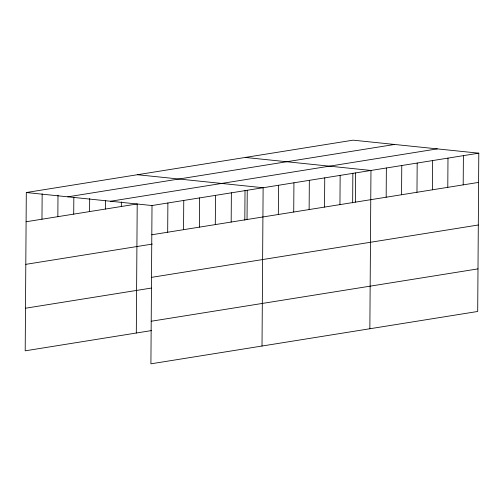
<?xml version="1.0" encoding="UTF-8"?>
<svg xmlns="http://www.w3.org/2000/svg" width="504" height="504" viewBox="0 0 504 504"><rect width="100%" height="100%" fill="white"/><g stroke="black" fill="none" stroke-linecap="round" stroke-linejoin="round"><path stroke-width="0.76" d="M478.8 153.178L152.013 205.537L150.91 363.831L477.697 311.472L478.8 153.178L353.09 140.169L26.302 192.528L25.2 350.822L151.71 330.548M41.971 219.215L42.153 193.832M57.847 216.67L57.998 195.136M73.716 214.124L73.836 197.203M89.592 211.586L89.68 198.507M105.462 209.04L105.525 200.579M121.338 206.495L121.37 201.883M136.307 333.018L137.208 203.956L26.101 221.754M167.681 232.224L167.889 202.999M183.557 229.679L183.758 200.453M199.427 227.134L199.628 197.908M215.296 224.595L215.504 195.369M231.172 222.05L231.374 192.824M244.812 220.141L245.02 190.474M247.042 219.505L247.25 190.279M262.017 346.027L263.119 187.734L137.416 174.724M278.321 214.496L278.529 185.27M293.725 212.026L293.933 182.801M309.135 209.557L309.336 180.331M324.538 207.087L324.746 177.862M339.948 204.624L340.15 175.392M352.655 202.86L352.863 173.2M355.351 202.154L355.553 172.929M369.854 328.753L370.963 170.459L245.253 157.45M386.165 197.215L386.366 167.989M401.568 194.746L401.77 165.52M416.972 192.276L417.18 163.05M432.382 189.813L432.583 160.581M447.785 187.343L447.987 158.117M463.189 184.874L463.396 155.648M67.788 196.825L394.575 144.459M110.527 201.247L437.315 148.882M151.811 234.769L478.598 182.404M25.805 264.348L152.315 244.075M151.509 277.358L478.296 224.998M25.496 308.228L151.238 288.08M151.206 321.243L477.994 268.878M26.302 192.528L152.013 205.537"/></g></svg>
